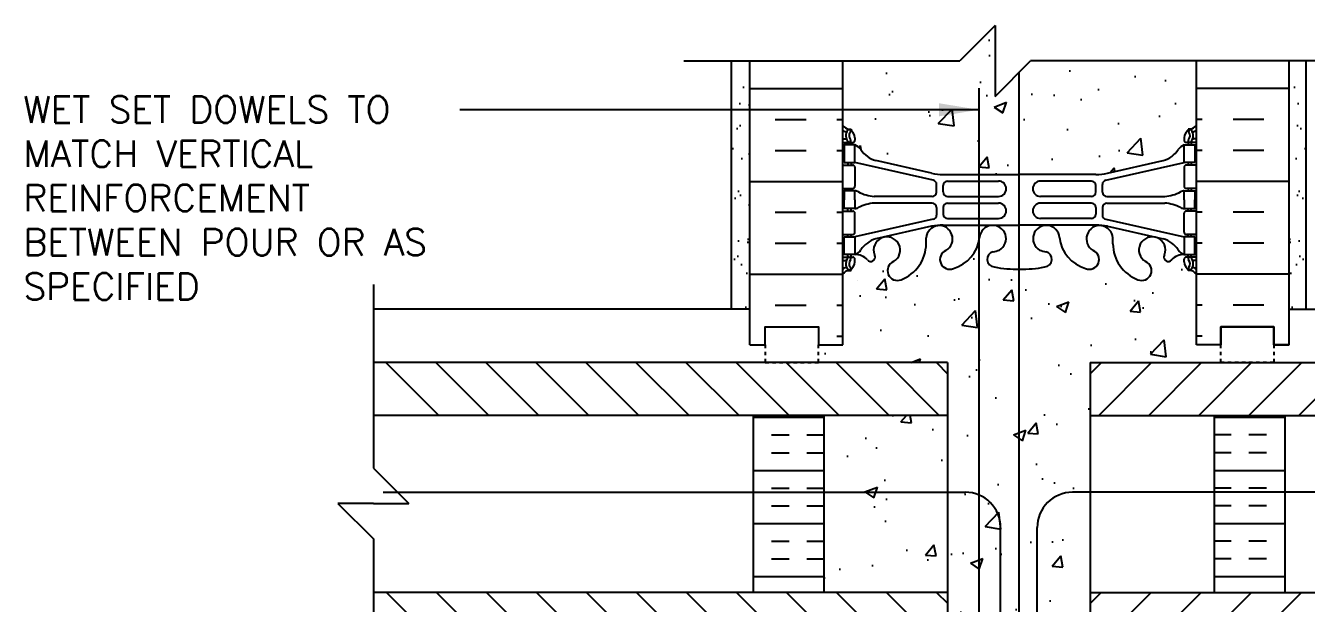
# Model space of a CAD drawing. Header units: inches. Extents: x 248.5 to 303.6, y 147.1 to 213.
# Drawn here: x 248.53 to 284.74, y 196.68 to 213.01 of the extents above; entities that cross this region are included whole.
import ezdxf

# ---------------------------------------------------------------- set-up
doc = ezdxf.new("R2010")
doc.units = ezdxf.units.IN
doc.header["$MEASUREMENT"] = 0
doc.linetypes.add('DASHED2', pattern=[0.375, 0.25, -0.125])
for name, color, linetype in [('HATCH', 12, 'Continuous'), ('line25', 2, 'Continuous'), ('LINE3', 3, 'Continuous'), ('LINE50', 5, 'Continuous'), ('LINE9', 9, 'Continuous'), ('TEXT', 4, 'Continuous'), ('Web_Edge', 9, 'Continuous')]:
    doc.layers.add(name, color=color, linetype=linetype)
doc.styles.add('DIM', font='romans.shx', dxfattribs={"width": 0.7})
doc.styles.add('ROMANS', font='romans.shx', dxfattribs={"height": 0.75})
doc.dimstyles.new('ext_12', dxfattribs={"dimscale": 12, "dimtxt": 0.09375, "dimasz": 0.09375, "dimexe": 0.09375, "dimexo": 0.0625, "dimgap": 0.0625, "dimtad": 1, "dimdec": 1, "dimzin": 3, "dimdsep": 46, "dimlunit": 4, "dimtxsty": 'DIM', "dimcen": 0.09, "dimdle": 0.09375, "dimclrt": 4, "dimadec": 0, "dimazin": 0, "dimtfac": 1, "dimtdec": 1, "dimtmove": 2, "dimatfit": 3, "dimfxl": 1, "dimfrac": 2, "dimtolj": 1, "dimtzin": 0, "dimarcsym": 0})

msp = doc.modelspace()

# ---------------------------------------------------------------- hatches: boundary and pattern name
at = {"layer": 'HATCH'}
h = msp.add_hatch(dxfattribs=at)
h.set_pattern_fill('AR-CONC', color=256, scale=0.5)
h.set_pattern_definition([(50, (0, 0), (3.5863, -0.31376), [0.375, -4.125]), (355, (0, 0), (-0.693757, 3.76096), [0.3, -3.3]), (100.4514, (0.299, -0.026), (2.892544, 3.4472), [0.3187, -3.50571]), (46.1842, (0, 1), (5.336207, -0.827596), [0.5625, -6.1875]), (96.6356, (0.4447, 0.931), (4.67331, 4.87059), [0.47805, -5.25857]), (351.1842, (0, 1), (4.67331, 4.87059), [0.45, -4.95]), (21, (0.5, 0.75), (2.984535, -2.013094), [0.375, -4.125]), (326, (0.5, 0.75), (1.216577, 3.62575), [0.3, -3.3]), (71.4514, (0.7487, 0.5822), (4.201112, 1.612656), [0.3187, -3.50571]), (37.5, (0, 0), (0.0607993, 1.6644693), [0, -3.26, 0, -3.35, 0, -3.3125]), (7.5, (0, 0), (1.315348, 1.972059), [0, -1.91, 0, -3.185, 0, -1.2625]), (327.5, (-1.115, 0), (2.669112, -0.1127744), [0, -1.25, 0, -3.9, 0, -5.175]), (317.5, (-1.615, 0), (2.915931, 0.500525), [0, -1.625, 0, -2.59, 0, -3.675])])
h.paths.add_polyline_path([(281.632, 212.012), (276.944, 212.012), (275.944, 211.012), (275.944, 213.012), (274.944, 212.012), (271.632, 212.012), (271.632, 210.186, 0.08841), (271.778, 210.089), (271.868, 210.089), (271.868, 210.047, -0.249069), (271.978, 209.84), (271.978, 209.773, -0.414214), (271.915, 209.71), (271.868, 209.71), (271.868, 209.64), (271.973, 209.64, -0.155529), (272.148, 209.506, 0.180914), (272.566, 209.195), (274.147, 208.842, 0.054974), (274.474, 208.806), (276.632, 208.806), (278.79, 208.806, 0.054974), (279.117, 208.842), (280.697, 209.195, 0.180914), (281.115, 209.506, -0.155529), (281.291, 209.64), (281.396, 209.64), (281.396, 209.71), (281.348, 209.71, -0.414214), (281.286, 209.773), (281.286, 209.84, -0.249069), (281.396, 210.047), (281.396, 210.089), (281.486, 210.089, 0.088416), (281.632, 210.186)])
h.paths.add_polyline_path([(278.632, 203.494), (282.319, 203.494), (282.319, 203.994), (281.632, 203.994), (281.632, 205.994, 0.088416), (281.486, 206.091), (281.396, 206.091), (281.396, 206.133, -0.249069), (281.286, 206.34), (281.286, 206.408, -0.414214), (281.348, 206.47), (281.396, 206.47), (281.396, 206.54), (281.291, 206.54, 0.231736), (280.933, 206.389, -0.8344), (280.722, 206.515), (280.733, 206.536, 2.155404), (280.195, 206.342, -1), (279.981, 205.831, -0.311223), (279.272, 206.847), (279.273, 207.012, 1.661382), (278.711, 206.659, -1), (278.498, 206.148, -0.30095), (277.762, 207.02, 1.661382), (277.201, 206.667, 0.055617), (277.38, 206.622, -0.843243), (277.346, 206.189, -0.047544), (276.632, 206.125, -0.047544), (275.918, 206.189, -0.843243), (275.884, 206.622, 0.055617), (276.063, 206.667, 1.661382), (275.502, 207.02, -0.30095), (274.766, 206.148, -1), (274.552, 206.659, 1.661382), (273.991, 207.012), (273.991, 206.847, -0.311223), (273.282, 205.831, -1), (273.069, 206.342, 2.155404), (272.53, 206.536), (272.542, 206.515, -0.834375), (272.33, 206.389, 0.23174), (271.973, 206.54), (271.868, 206.54), (271.868, 206.47), (271.915, 206.47, -0.414214), (271.978, 206.408), (271.978, 206.34, -0.249069), (271.868, 206.133), (271.868, 206.091), (271.778, 206.091, 0.08841), (271.632, 205.994), (271.632, 203.994), (270.944, 203.994), (270.944, 203.494), (274.598, 203.494), (274.598, 200.494), (274.598, 195.494), (274.598, 195.267, -0.427073), (274.766, 195.241, -0.520567), (275.157, 195.241, -0.520567), (275.355, 195.241, -0.520567), (275.61, 195.241, -0.520567), (275.865, 195.241, -0.520567), (276.022, 195.241, -0.399573), (276.267, 195.29, -0.399573), (276.511, 195.241, -0.520567), (276.668, 195.241, -0.520567), (276.923, 195.241, -0.520567), (277.178, 195.241, -0.520567), (277.376, 195.241, -0.520567), (277.767, 195.241, -0.520567), (277.96, 195.241, -0.53692), (278.267, 195.244, -0.53692), (278.573, 195.241, -0.159053), (278.631, 195.285), (278.631, 195.494), (278.632, 200.494)])
h.paths.add_polyline_path([(274.598, 200.494), (274.598, 201.994), (271.098, 201.994), (271.098, 196.994), (274.598, 196.994)], flags=17)
h = msp.add_hatch(dxfattribs=at)
h.set_pattern_fill('AR-SAND', color=256, scale=0.5, style=0)
h.set_pattern_definition([(142.5, (375.7963, 40.067), (0.0314967, 0.963412), [0, -0.76, 0, -0.85, 0, -0.8125]), (172.5, (375.7963, 40.067), (-0.884888, 1.411073), [0, -0.41, 0, -0.685, 0, -0.2625]), (212.5, (376.4113, 40.067), (-1.557071, 0.0028295), [0, -0.25, 0, -0.9, 0, -1.175]), (222.5, (376.4113, 40.067), (-1.503063, 0.438838), [0, -0.125, 0, -0.59, 0, -0.675])])
h.paths.add_polyline_path([(268.993, 204.994), (268.493, 204.994), (268.493, 212.012), (269.007, 212.012)])
h = msp.add_hatch(dxfattribs=at)
h.set_pattern_fill('AR-SAND', color=256, scale=0.5, style=0)
h.set_pattern_definition([(37.5, (177.433, 40.067), (-0.0314967, 0.963412), [0, -0.76, 0, -0.85, 0, -0.8125]), (7.5, (177.433, 40.067), (0.884888, 1.411073), [0, -0.41, 0, -0.685, 0, -0.2625]), (327.5, (176.818, 40.067), (1.557071, 0.0028295), [0, -0.25, 0, -0.9, 0, -1.175]), (317.5, (176.818, 40.067), (1.503063, 0.438838), [0, -0.125, 0, -0.59, 0, -0.675])])
h.paths.add_polyline_path([(284.257, 204.994), (284.736, 204.994), (284.736, 211.997), (284.257, 212.012)])
h = msp.add_hatch(dxfattribs=at)
h.set_pattern_fill('ANSI31', color=256, scale=8, style=0)
h.set_pattern_definition([(135, (364.6146, 42.4402), (0.707107, 0.707107), [])])
edge = h.paths.add_edge_path()
edge.add_line((258.863, 201.994), (258.363, 202.494))
edge.add_line((258.363, 202.494), (258.363, 203.494))
edge.add_line((258.363, 203.494), (269.731, 203.494))
edge.add_arc((269.883, 203.601), 0.186, 214.9183, 221.8195)
edge.add_line((269.745, 203.477), (270.109, 203.477))
edge.add_line((270.109, 203.477), (270.149, 203.453))
edge.add_line((270.149, 203.453), (270.16, 203.494))
edge.add_line((270.16, 203.494), (270.243, 203.494))
edge.add_line((270.243, 203.494), (270.308, 203.494))
edge.add_line((270.308, 203.494), (270.337, 203.477))
edge.add_line((270.337, 203.477), (270.697, 203.477))
edge.add_arc((270.699, 203.602), 0.125, 269.3947, 270.6053)
edge.add_line((270.7, 203.477), (274.598, 203.477))
edge.add_line((274.598, 203.477), (274.598, 201.994))
edge.add_line((274.598, 201.994), (258.863, 201.994))
h = msp.add_hatch(dxfattribs=at)
h.set_pattern_fill('ANSI31', color=256, scale=8, style=0)
h.set_pattern_definition([(45, (188.6147, 42.4402), (-0.707107, 0.707107), [])])
edge = h.paths.add_edge_path()
edge.add_line((294.366, 201.994), (294.866, 202.494))
edge.add_line((294.866, 202.494), (294.866, 203.494))
edge.add_line((294.866, 203.494), (283.499, 203.494))
edge.add_arc((283.346, 203.601), 0.186, 318.1805, 325.0817, ccw=False)
edge.add_line((283.485, 203.477), (283.12, 203.477))
edge.add_line((283.12, 203.477), (283.08, 203.453))
edge.add_line((283.08, 203.453), (283.069, 203.494))
edge.add_line((283.069, 203.494), (282.986, 203.494))
edge.add_line((282.986, 203.494), (282.921, 203.494))
edge.add_line((282.921, 203.494), (282.893, 203.477))
edge.add_line((282.893, 203.477), (282.532, 203.477))
edge.add_arc((282.531, 203.602), 0.125, 269.3947, 270.6053, ccw=False)
edge.add_line((282.529, 203.477), (278.632, 203.477))
edge.add_line((278.632, 203.477), (278.632, 201.994))
edge.add_line((278.632, 201.994), (294.366, 201.994))
h = msp.add_hatch(dxfattribs=at)
h.set_pattern_fill('INSUL', color=256, scale=4, angle=180, style=0)
h.set_pattern_definition([(7e-15, (364.6146, 44.4402), (2e-16, -1.5), []), (7e-15, (364.6146, 43.9402), (2e-16, -1.5), [0.5, -0.5]), (7e-15, (364.6146, 43.4402), (2e-16, -1.5), [0.5, -0.5])])
h.paths.add_polyline_path([(269.098, 201.614), (271.098, 201.614), (271.098, 196.994), (269.098, 196.994)])
h.paths.add_polyline_path([(269.098, 201.994), (271.098, 201.994), (271.098, 201.614), (269.098, 201.614)])
h = msp.add_hatch(dxfattribs=at)
h.set_pattern_fill('INSUL', color=256, scale=4, angle=180, style=0)
h.set_pattern_definition([(180, (188.6147, 44.4402), (-2e-16, -1.5), []), (180, (188.6147, 43.9402), (-2e-16, -1.5), [0.5, -0.5]), (180, (188.6147, 43.4402), (-2e-16, -1.5), [0.5, -0.5])])
h.paths.add_polyline_path([(284.132, 201.614), (282.132, 201.614), (282.132, 196.994), (284.132, 196.994)])
h.paths.add_polyline_path([(284.132, 201.994), (282.132, 201.994), (282.132, 201.614), (284.132, 201.614)])
h = msp.add_hatch(dxfattribs=at)
h.set_pattern_fill('ANSI31', color=256, scale=8, style=0)
h.set_pattern_definition([(135, (364.6146, 44.4402), (0.707107, 0.707107), [])])
h.paths.add_polyline_path([(258.363, 196.994), (274.598, 196.994), (274.598, 195.494), (258.363, 195.494)])
h = msp.add_hatch(dxfattribs=at)
h.set_pattern_fill('ANSI31', color=256, scale=8, style=0)
h.set_pattern_definition([(45, (188.6147, 44.4402), (-0.707107, 0.707107), [])])
h.paths.add_polyline_path([(294.866, 196.994), (278.632, 196.994), (278.631, 195.494), (294.866, 195.494)])

# ---------------------------------------------------------------- linework, layer by layer
for p, q in [((269.007, 211.235), (271.632, 211.235)), ((284.257, 211.235), (281.632, 211.235)), ((269.72, 210.36), (270.595, 210.36)), ((271.47, 210.36), (271.632, 210.36)), ((281.793, 210.36), (281.632, 210.36)), ((283.543, 210.36), (282.668, 210.36)), ((269.72, 209.485), (270.595, 209.485)), ((271.47, 209.485), (271.632, 209.485)), ((281.793, 209.485), (281.632, 209.485)), ((283.543, 209.485), (282.668, 209.485)), ((269.007, 208.61), (271.632, 208.61)), ((284.257, 208.61), (281.632, 208.61)), ((269.72, 207.735), (270.595, 207.735)), ((271.47, 207.735), (271.632, 207.735)), ((281.793, 207.735), (281.632, 207.735)), ((283.543, 207.735), (282.668, 207.735)), ((269.72, 206.86), (270.595, 206.86)), ((271.47, 206.86), (271.632, 206.86)), ((281.793, 206.86), (281.632, 206.86)), ((283.543, 206.86), (282.668, 206.86)), ((269.007, 205.985), (271.632, 205.985)), ((272.054, 205.806), (272.054, 205.806)), ((284.257, 205.985), (281.632, 205.985)), ((269.72, 205.11), (270.595, 205.11)), ((271.47, 205.11), (271.632, 205.11)), ((281.793, 205.11), (281.632, 205.11)), ((283.543, 205.11), (282.668, 205.11)), ((271.47, 204.235), (271.632, 204.235)), ((281.793, 204.235), (281.632, 204.235))]:
    msp.add_line(p, q, dxfattribs=at)
at = {"layer": 'line25'}
for p, q in [((271.632, 203.994), (271.632, 212.012)), ((281.632, 203.994), (281.632, 212.012)), ((274.598, 203.494), (258.363, 203.494)), ((268.993, 203.494), (258.363, 203.494)), ((278.632, 203.494), (294.866, 203.494)), ((284.236, 203.494), (294.866, 203.494))]:
    msp.add_line(p, q, dxfattribs=at)
for points in [[(274.598, 203.494), (274.598, 200.494), (274.598, 195.494)], [(278.632, 203.494), (278.632, 200.494), (278.631, 195.494)]]:
    msp.add_lwpolyline(points, dxfattribs=at)
at = {"layer": 'LINE3'}
for p, q in [((276.615, 211.682), (276.615, 195.278)), ((275.483, 211.243), (275.483, 175.162)), ((258.64, 199.823), (275.098, 199.823)), ((294.589, 199.823), (278.132, 199.823)), ((276.098, 185.756), (276.098, 198.823)), ((277.132, 185.756), (277.132, 198.823))]:
    msp.add_line(p, q, dxfattribs=at)
for centre, start, end in [((275.098, 198.823), 0, 90), ((278.132, 198.823), 90, 180)]:
    msp.add_arc(centre, 1, start, end, dxfattribs=at)
at = {"layer": 'LINE50'}
for p, q in [((269.007, 203.994), (269.007, 212.012)), ((284.257, 203.994), (284.257, 212.012)), ((283.819, 204.494), (282.319, 204.494)), ((282.319, 204.494), (282.319, 203.994)), ((283.819, 203.994), (283.819, 204.494)), ((282.319, 203.994), (281.632, 203.994)), ((284.257, 203.994), (283.819, 203.994))]:
    msp.add_line(p, q, dxfattribs=at)
for points in [[(269.007, 203.994), (269.444, 203.994), (269.444, 204.494), (270.944, 204.494), (270.944, 203.994), (271.632, 203.994)], [(282.319, 203.994), (282.319, 204.494), (283.819, 204.494), (283.819, 203.994), (284.257, 203.994)]]:
    msp.add_lwpolyline(points, dxfattribs=at)
at = {"layer": 'LINE9'}
for p, q in [((275.944, 213.012), (274.944, 212.012)), ((275.944, 213.012), (275.944, 211.012)), ((267.138, 212.012), (274.944, 212.012)), ((268.493, 204.994), (268.493, 212.012)), ((275.944, 211.012), (276.944, 212.012)), ((285.981, 212.012), (276.944, 212.012)), ((284.736, 204.994), (284.736, 212.012)), ((258.363, 205.699), (258.363, 200.505)), ((269.007, 204.994), (258.363, 204.994)), ((284.256, 204.994), (294.866, 204.994)), ((274.598, 201.994), (258.363, 201.994)), ((269.098, 201.994), (269.098, 196.994)), ((271.098, 201.994), (271.098, 196.994)), ((278.632, 201.994), (294.866, 201.994)), ((282.132, 201.994), (282.132, 196.994)), ((284.132, 201.994), (284.132, 196.994)), ((258.363, 200.505), (258.363, 200.505)), ((258.363, 200.505), (259.363, 199.505)), ((258.363, 199.505), (257.363, 199.505)), ((257.363, 199.505), (258.363, 198.505)), ((258.363, 199.505), (259.363, 199.505)), ((258.363, 198.505), (258.363, 194.897)), ((274.598, 196.994), (258.363, 196.994)), ((278.632, 196.994), (294.866, 196.994))]:
    msp.add_line(p, q, dxfattribs=at)
at = {"layer": 'LINE9', "linetype": 'DASHED2', "ltscale": 0.15}
for points in [[(269.444, 203.994), (269.444, 203.994), (269.444, 203.494), (270.944, 203.494), (270.944, 203.994), (270.944, 203.994)], [(283.819, 203.994), (283.819, 203.994), (283.819, 203.494), (282.319, 203.494), (282.319, 203.994)]]:
    msp.add_lwpolyline(points, dxfattribs=at)
at = {"layer": 'Web_Edge'}
for p, q in [((271.778, 210.089), (271.868, 210.089)), ((271.868, 210.089), (271.868, 210.047)), ((281.486, 210.089), (281.396, 210.089)), ((281.396, 210.089), (281.396, 210.047)), ((271.632, 209.81), (271.71, 209.81)), ((271.632, 209.71), (271.915, 209.71)), ((271.778, 209.71), (271.778, 209.64)), ((271.868, 209.71), (271.868, 209.64)), ((271.978, 209.84), (271.978, 209.773)), ((281.286, 209.84), (281.286, 209.773)), ((281.632, 209.71), (281.348, 209.71)), ((281.396, 209.71), (281.396, 209.64)), ((281.486, 209.71), (281.486, 209.64)), ((281.632, 209.81), (281.554, 209.81)), ((271.632, 209.07), (271.915, 209.07)), ((271.778, 209.14), (271.778, 209.07)), ((271.868, 209.14), (271.868, 209.07)), ((274.19, 208.644), (271.973, 209.14)), ((271.978, 209.008), (271.978, 208.473)), ((274.147, 208.842), (272.566, 209.195)), ((279.073, 208.644), (281.291, 209.14)), ((279.117, 208.842), (280.697, 209.195)), ((281.286, 209.008), (281.286, 208.473)), ((281.632, 209.07), (281.348, 209.07)), ((281.396, 209.14), (281.396, 209.07)), ((281.486, 209.14), (281.486, 209.07)), ((274.474, 208.806), (276.632, 208.806)), ((274.6, 208.619), (276.04, 208.619)), ((278.79, 208.806), (276.632, 208.806)), ((278.663, 208.619), (277.223, 208.619)), ((271.632, 208.41), (271.915, 208.41)), ((271.778, 208.41), (271.778, 208.34)), ((271.868, 208.41), (271.868, 208.34)), ((274.288, 208.309), (274.288, 208.522)), ((274.475, 208.31), (274.475, 208.494)), ((278.788, 208.31), (278.788, 208.494)), ((278.975, 208.309), (278.975, 208.522)), ((281.632, 208.41), (281.348, 208.41)), ((281.396, 208.41), (281.396, 208.34)), ((281.486, 208.41), (281.486, 208.34)), ((274.163, 208.184), (272.525, 208.184)), ((274.163, 207.996), (272.525, 207.996)), ((274.288, 207.871), (274.288, 207.659)), ((274.475, 207.87), (274.475, 207.686)), ((274.6, 208.185), (276.04, 208.185)), ((274.6, 207.995), (276.04, 207.995)), ((278.663, 208.185), (277.223, 208.185)), ((278.663, 207.995), (277.223, 207.995)), ((278.788, 207.87), (278.788, 207.686)), ((278.975, 207.871), (278.975, 207.659)), ((279.1, 208.184), (280.738, 208.184)), ((279.1, 207.996), (280.738, 207.996)), ((271.632, 207.77), (271.915, 207.77)), ((271.778, 207.77), (271.778, 207.84)), ((271.868, 207.77), (271.868, 207.84)), ((274.19, 207.537), (271.973, 207.04)), ((271.978, 207.173), (271.978, 207.708)), ((274.6, 207.561), (276.04, 207.561)), ((278.663, 207.561), (277.223, 207.561)), ((279.073, 207.537), (281.291, 207.04)), ((281.286, 207.173), (281.286, 207.708)), ((281.632, 207.77), (281.348, 207.77)), ((281.396, 207.77), (281.396, 207.84)), ((281.486, 207.77), (281.486, 207.84)), ((274.147, 207.339), (272.566, 206.986)), ((274.474, 207.375), (276.632, 207.375)), ((278.79, 207.375), (276.632, 207.375)), ((279.117, 207.339), (280.697, 206.986)), ((271.632, 207.11), (271.915, 207.11)), ((271.778, 207.04), (271.778, 207.11)), ((271.868, 207.04), (271.868, 207.11)), ((273.991, 206.847), (273.991, 207.012)), ((279.272, 206.847), (279.273, 207.012)), ((281.632, 207.11), (281.348, 207.11)), ((281.396, 207.04), (281.396, 207.11)), ((281.486, 207.04), (281.486, 207.11)), ((271.632, 206.47), (271.915, 206.47)), ((271.778, 206.47), (271.778, 206.54)), ((271.868, 206.47), (271.868, 206.54)), ((271.978, 206.34), (271.978, 206.408)), ((272.53, 206.536), (272.542, 206.515)), ((280.733, 206.536), (280.722, 206.515)), ((281.286, 206.34), (281.286, 206.408)), ((281.632, 206.47), (281.348, 206.47)), ((281.396, 206.47), (281.396, 206.54)), ((281.486, 206.47), (281.486, 206.54)), ((271.632, 206.37), (271.71, 206.37)), ((271.778, 206.091), (271.868, 206.091)), ((271.868, 206.091), (271.868, 206.133)), ((281.396, 206.091), (281.396, 206.133)), ((281.486, 206.091), (281.396, 206.091)), ((281.632, 206.37), (281.554, 206.37))]:
    msp.add_line(p, q, dxfattribs=at)
for points in [[(271.673, 209.14), (271.973, 209.14), (271.973, 209.64), (271.673, 209.64)], [(281.591, 209.14), (281.291, 209.14), (281.291, 209.64), (281.591, 209.64)], [(271.673, 207.04), (271.973, 207.04), (271.973, 206.54), (271.673, 206.54)], [(281.591, 207.04), (281.291, 207.04), (281.291, 206.54), (281.591, 206.54)]]:
    msp.add_lwpolyline(points, close=True, dxfattribs=at)
for points in [[(271.973, 208.09), (271.973, 208.34), (271.673, 208.34), (271.673, 208.09)], [(281.291, 208.09), (281.291, 208.34), (281.591, 208.34), (281.591, 208.09)], [(271.973, 208.09), (271.973, 207.84), (271.673, 207.84), (271.673, 208.09)], [(281.291, 208.09), (281.291, 207.84), (281.591, 207.84), (281.591, 208.09)]]:
    msp.add_lwpolyline(points, dxfattribs=at)
for centre, radius, start, end in [((271.978, 210.547), 0.5, 226.2122, 250.5288), ((271.978, 210.547), 0.6, 234.7842, 245.0748), ((271.971, 209.895), 0.25, 140.1145, 222.4609), ((271.814, 210.026), 0.045, 321.448, 139.1879), ((271.728, 209.84), 0.25, 0, 70.5288), ((281.536, 209.84), 0.25, 109.4712, 180), ((281.45, 210.026), 0.045, 40.8121, 218.552), ((281.286, 210.547), 0.5, 289.4712, 313.7891), ((281.292, 209.895), 0.25, 317.5391, 39.8855), ((281.286, 210.547), 0.6, 294.9252, 305.2168), ((271.71, 209.83), 0.0196, 269.4032, 15.4901), ((271.716, 209.984), 0.021, 343.464, 63.9957), ((271.82, 209.756), 0.045, 222.4609, 42.4609), ((271.971, 209.895), 0.16, 140.0001, 222.4609), ((271.915, 209.773), 0.0625, 270, 0), ((281.348, 209.773), 0.0625, 180, 270), ((281.443, 209.756), 0.045, 137.5391, 317.5391), ((281.292, 209.895), 0.16, 317.5391, 39.9999), ((281.548, 209.984), 0.021, 116.0043, 196.536), ((281.554, 209.83), 0.0196, 164.5099, 270.5968), ((271.85, 209.298), 0.364, 34.9775, 70.3387), ((272.773, 209.909), 0.743, 212.7919, 253.8107), ((280.49, 209.909), 0.743, 286.1893, 327.2081), ((281.413, 209.298), 0.364, 109.6613, 145.0225), ((271.915, 209.008), 0.0625, 0, 90), ((281.348, 209.008), 0.0625, 90, 180), ((274.474, 210.306), 1.5, 257.4135, 270), ((274.163, 208.522), 0.125, 0, 77.3767), ((274.6, 208.494), 0.125, 90, 180), ((276.04, 208.402), 0.217, 270, 90), ((277.223, 208.402), 0.217, 90, 270), ((278.663, 208.494), 0.125, 0, 90), ((278.79, 210.306), 1.5, 270, 282.5865), ((279.1, 208.522), 0.125, 102.6233, 180), ((271.915, 208.473), 0.0625, 270, 0), ((271.969, 208.122), 0.219, 60.4937, 88.92), ((272.614, 209.351), 1.17, 242.6365, 265.6505), ((274.163, 208.309), 0.125, 270, 0), ((274.6, 208.31), 0.125, 180, 270), ((278.663, 208.31), 0.125, 270, 360), ((279.1, 208.309), 0.125, 180, 270), ((280.649, 209.351), 1.17, 274.3495, 297.3635), ((281.295, 208.122), 0.219, 91.08, 119.5063), ((281.348, 208.473), 0.0625, 180, 270), ((271.969, 208.059), 0.219, 271.08, 299.5063), ((272.614, 206.829), 1.17, 94.3495, 117.3635), ((274.163, 207.871), 0.125, 0, 90), ((274.6, 207.87), 0.125, 90, 180), ((276.04, 207.778), 0.217, 270, 90), ((277.223, 207.778), 0.217, 90, 270), ((278.663, 207.87), 0.125, 0, 90), ((279.1, 207.871), 0.125, 90, 180), ((280.649, 206.829), 1.17, 62.6365, 85.6505), ((281.295, 208.059), 0.219, 240.4937, 268.92), ((271.915, 207.708), 0.0625, 0, 90), ((274.163, 207.659), 0.125, 282.6233, 0), ((274.6, 207.686), 0.125, 180, 270), ((278.663, 207.686), 0.125, 270, 0), ((279.1, 207.659), 0.125, 180, 257.3767), ((281.348, 207.708), 0.0625, 90, 180), ((271.915, 207.173), 0.0625, 270, 0), ((274.365, 206.984), 0.375, 299.9315, 175.7552), ((274.474, 205.875), 1.5, 90, 102.5865), ((275.876, 206.992), 0.375, 299.9315, 175.7552), ((277.388, 206.992), 0.375, 4.2448, 240.0685), ((278.899, 206.984), 0.375, 4.2448, 240.0685), ((278.79, 205.875), 1.5, 77.4135, 90), ((281.348, 207.173), 0.0625, 180, 270), ((272.773, 206.272), 0.743, 106.1893, 147.2081), ((272.882, 206.667), 0.375, 299.9315, 200.3757), ((272.9, 206.853), 1.092, 290.5175, 359.6668), ((274.475, 207.14), 1.034, 286.3365, 353.3331), ((278.789, 207.14), 1.034, 186.6669, 253.6635), ((280.364, 206.853), 1.092, 180.3332, 249.4825), ((280.382, 206.667), 0.375, 339.6243, 240.0685), ((280.49, 206.272), 0.743, 32.7919, 73.8107), ((271.971, 206.286), 0.25, 137.5391, 219.8855), ((271.82, 206.424), 0.045, 317.5391, 137.5391), ((271.915, 206.408), 0.0625, 360, 90), ((271.85, 206.883), 0.364, 289.6613, 325.0225), ((271.997, 206.1), 0.441, 41.0127, 93.2024), ((272.425, 206.471), 0.125, 221.0127, 20.3757), ((274.659, 206.403), 0.277, 112.68, 292.68), ((275.938, 206.409), 0.22, 104.2604, 264.8165), ((275.769, 207.448), 0.834, 277.8937, 290.6271), ((277.494, 207.448), 0.834, 249.3729, 262.1063), ((277.326, 206.409), 0.22, 275.1835, 75.7396), ((278.605, 206.403), 0.277, 247.32, 67.32), ((280.839, 206.471), 0.125, 159.6243, 318.9873), ((281.266, 206.1), 0.441, 86.7976, 138.9873), ((281.413, 206.883), 0.364, 214.9775, 250.3387), ((281.348, 206.408), 0.0625, 90, 180), ((281.443, 206.424), 0.045, 42.4609, 222.4609), ((281.292, 206.286), 0.25, 320.1145, 42.4609), ((271.978, 205.633), 0.6, 114.9252, 125.2168), ((271.978, 205.633), 0.5, 109.4712, 133.7878), ((271.71, 206.351), 0.0196, 344.5099, 90.5968), ((271.716, 206.196), 0.021, 296.0043, 16.536), ((271.814, 206.155), 0.045, 220.8121, 38.552), ((271.971, 206.286), 0.16, 137.5391, 219.9999), ((271.728, 206.34), 0.25, 289.4712, 360), ((273.176, 206.086), 0.277, 112.68, 292.68), ((276.615, 209.902), 3.777, 259.3725, 270.2606), ((276.649, 209.902), 3.777, 269.7394, 280.6275), ((280.088, 206.086), 0.277, 247.32, 67.32), ((281.536, 206.34), 0.25, 180, 250.5288), ((281.45, 206.155), 0.045, 141.448, 319.1879), ((281.292, 206.286), 0.16, 320.0001, 42.4609), ((281.286, 205.633), 0.5, 46.2109, 70.5288), ((281.548, 206.196), 0.021, 163.464, 243.9957), ((281.554, 206.351), 0.0196, 89.4032, 195.4901), ((281.286, 205.633), 0.6, 54.7832, 65.0748)]:
    msp.add_arc(centre, radius, start, end, dxfattribs=at)
for points in [[(274.475, 208.315), (274.475, 208.489)], [(278.788, 208.315), (278.788, 208.489)], [(274.475, 207.865), (274.475, 207.691)], [(278.788, 207.865), (278.788, 207.691)]]:
    msp.add_open_spline(points, degree=1, dxfattribs=at)

# ---------------------------------------------------------------- texts
at = {"layer": 'TEXT', "insert": (248.467, 208.141), "char_height": 0.75, "width": 12.95276, "attachment_point": 4, "style": 'ROMANS'}
msp.add_mtext('WET SET DOWELS TO MATCH VERTICAL REINFORCEMENT BETWEEN POUR OR AS SPECIFIED', dxfattribs=at)

# ---------------------------------------------------------------- leaders
at = {"layer": 'TEXT'}
msp.add_leader([(275.483, 210.633), (260.808, 210.633)], dimstyle='ext_12', dxfattribs=at)

doc.saveas('drawing.dxf')
